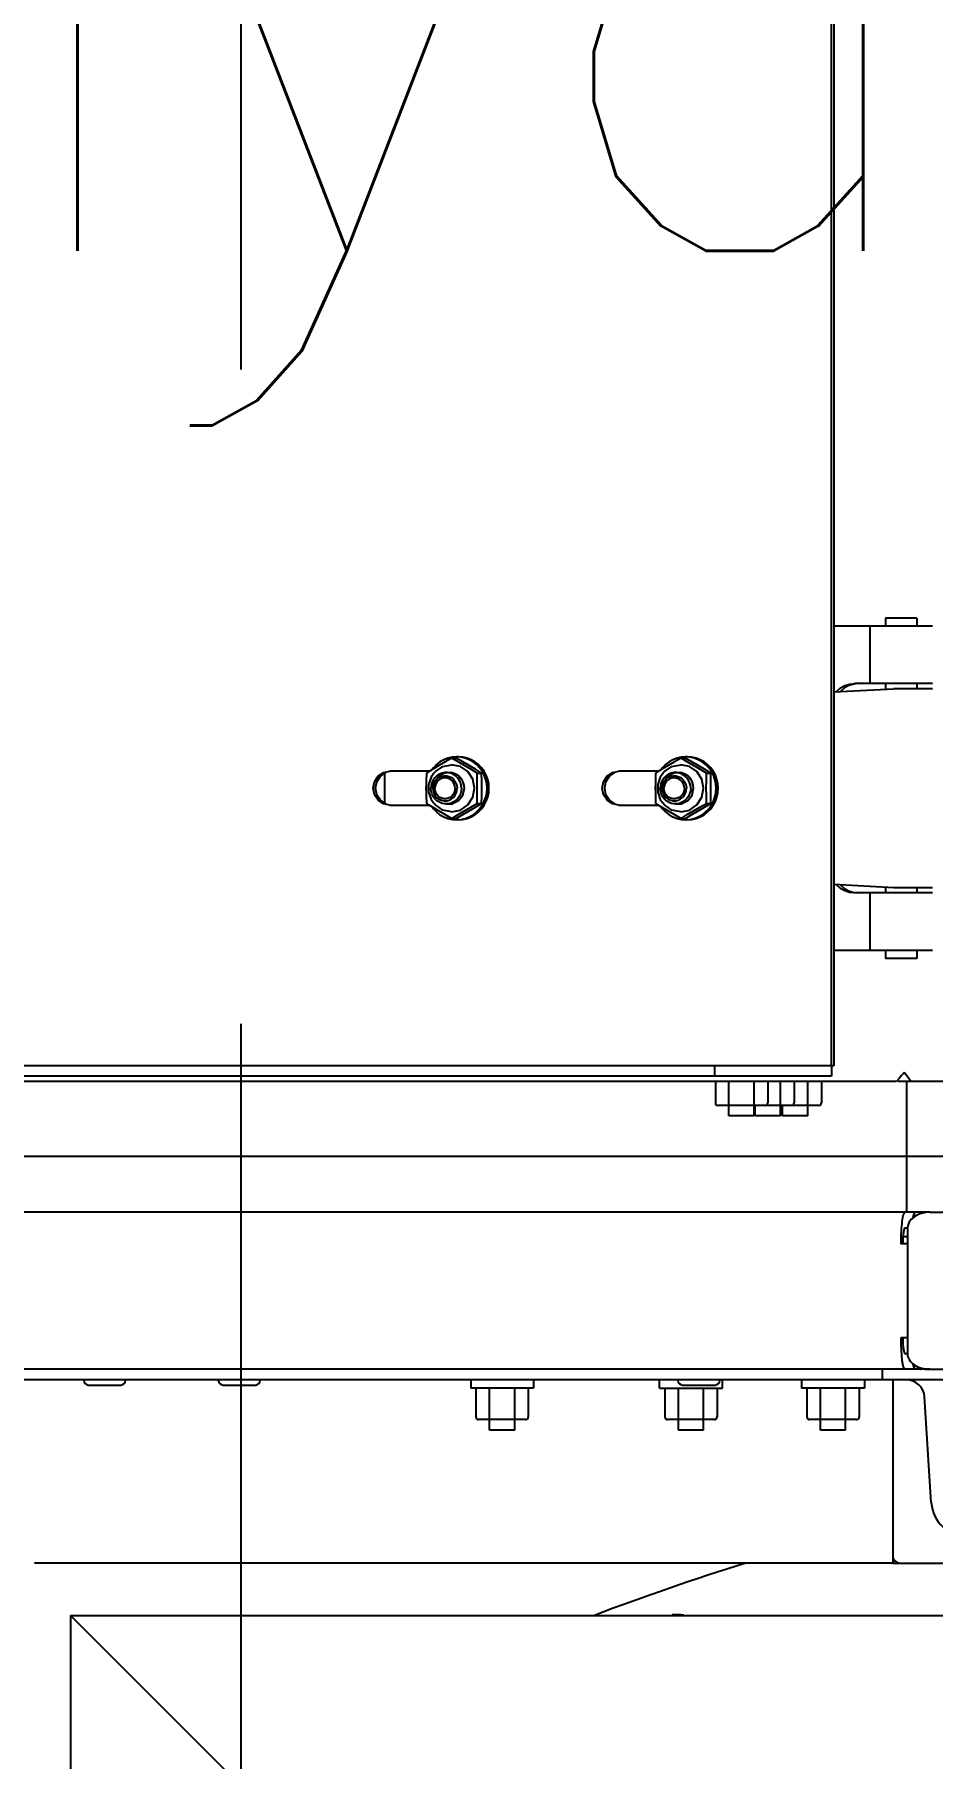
# Model space of a CAD drawing. Extents: x 1551 to 113148, y -1700 to 77018.
# Drawn here: x 13795.6 to 13967.1, y 23458.4 to 23787.8 of the extents above; entities that cross this region are included whole.
import ezdxf

# ---------------------------------------------------------------- set-up
doc = ezdxf.new("R2010")
doc.units = 0
doc.header["$LTSCALE"] = 500
doc.header["$MEASUREMENT"] = 0
doc.linetypes.add('CENTER', pattern=[3, 2.5, -0.25, 0, -0.25])
doc.linetypes.add('DASHED', pattern=[0.75, 0.5, -0.25])
doc.layers.get('0').update_dxf_attribs({"linetype": 'CONTINUOUS'})
doc.styles.add('ROMANS', font='romans', dxfattribs={"height": 100})

# ---------------------------------------------------------------- blocks, each defined once
blk = doc.blocks.new('platform_top')
at = {"linetype": 'Continuous'}
for p, q in [((-9709.52, 2406.68), (-9709.52, 2643.68)), ((-9779.52, 2476.68), (-9709.52, 2406.68)), ((-9709.52, 2406.68), (-10109.52, 2406.68)), ((-9866.52, 2396.68), (-9909.52, 2396.68)), ((-9866.52, 2396.68), (-9702.66, 2396.68)), ((-9866.52, 2395.28), (-9866.52, 2396.68)), ((-9866.52, 2361.68), (-9866.52, 2395.28)), ((-9873.89, 2385.12), (-9872.62, 2364.96)), ((-9860.13, 2363.28), (-9860.13, 2368.78)), ((-9859.63, 2369.28), (-9850.63, 2369.28)), ((-9857.53, 2371.28), (-9852.73, 2371.28)), ((-9857.53, 2371.28), (-9857.53, 2363.28)), ((-9852.73, 2371.28), (-9852.73, 2363.28)), ((-9850.13, 2363.28), (-9850.13, 2368.78)), ((-9833.01, 2363.28), (-9833.01, 2368.78)), ((-9832.51, 2369.28), (-9823.51, 2369.28)), ((-9830.41, 2371.28), (-9825.61, 2371.28)), ((-9830.41, 2371.28), (-9830.41, 2363.28)), ((-9825.61, 2371.28), (-9825.61, 2363.28)), ((-9823.01, 2363.28), (-9823.01, 2368.78)), ((-9796.95, 2363.28), (-9796.95, 2368.78)), ((-9796.45, 2369.28), (-9787.45, 2369.28)), ((-9794.35, 2371.28), (-9789.55, 2371.28)), ((-9794.35, 2371.28), (-9794.35, 2363.28)), ((-9789.55, 2371.28), (-9789.55, 2363.28)), ((-9786.95, 2363.28), (-9786.95, 2368.78)), ((-9933.84, 2361.68), (-9377.6, 2361.68)), ((-9864.52, 2359.68), (-9864.52, 2361.68)), ((-9861.13, 2363.28), (-9849.13, 2363.28)), ((-9861.13, 2361.68), (-9861.13, 2363.28)), ((-9849.13, 2361.68), (-9849.13, 2363.28)), ((-9822.01, 2363.28), (-9834.01, 2363.28)), ((-9834.01, 2363.28), (-9834.01, 2361.68)), ((-9826.42, 2362.68), (-9832.62, 2362.68)), ((-9822.01, 2363.28), (-9822.01, 2361.68)), ((-9797.95, 2363.28), (-9785.95, 2363.28)), ((-9797.95, 2361.68), (-9797.95, 2363.28)), ((-9785.95, 2361.68), (-9785.95, 2363.28)), ((-9738.66, 2362.68), (-9744.86, 2362.68)), ((-9712.96, 2362.68), (-9719.16, 2362.68)), ((-9873.64, 2359.68), (-10601.72, 2359.68)), ((-9873.64, 2359.68), (-9374.75, 2359.68)), ((-9871.79, 2359.65), (-9871.84, 2359.68)), ((-9871.68, 2359.39), (-9871.79, 2359.65)), ((-9868.85, 2356.68), (-9869.35, 2356.68)), ((-9869.35, 2332.68), (-9869.35, 2356.68)), ((-9869.35, 2353.68), (-9868.06, 2353.68)), ((-9869.33, 2335.68), (-9868.06, 2335.68)), ((-9868.5, 2334.28), (-9869.35, 2334.28)), ((-9868.85, 2332.68), (-9869.35, 2332.68)), ((-9873.64, 2329.68), (-10601.72, 2329.68)), ((-9873.64, 2329.68), (-9372.81, 2329.68)), ((-9871.84, 2329.68), (-9871.79, 2329.7)), ((-9869.21, 2329.68), (-9869.21, 2304.68)), ((-9852.91, 2304.68), (-9852.91, 2308.78)), ((-9852.41, 2309.28), (-9833.16, 2309.28)), ((-9850.31, 2311.28), (-9845.51, 2311.28)), ((-9850.31, 2311.28), (-9850.31, 2304.68)), ((-9847.69, 2304.68), (-9847.69, 2308.78)), ((-9845.51, 2311.28), (-9845.51, 2309.28)), ((-9845.09, 2311.28), (-9840.29, 2311.28)), ((-9845.09, 2311.28), (-9845.09, 2304.68)), ((-9842.66, 2304.68), (-9842.66, 2308.78)), ((-9840.29, 2311.28), (-9840.29, 2309.28)), ((-9840.06, 2311.28), (-9835.26, 2311.28)), ((-9840.06, 2311.28), (-9840.06, 2304.68)), ((-9835.26, 2311.28), (-9835.26, 2304.68)), ((-9832.66, 2304.68), (-9832.66, 2308.78)), ((-9979.89, 2304.68), (-9868.2, 2304.68)), ((-9870, 2304.68), (-9869.59, 2304.1)), ((-9869.59, 2304.1), (-9869.15, 2303.52)), ((-9869.15, 2303.52), (-9868.69, 2302.95)), ((-9868.69, 2302.95), (-9868.22, 2303.52)), ((-9868.22, 2303.52), (-9867.74, 2304.1)), ((-9868.2, 2304.68), (-9867.55, 2304.68)), ((-9867.74, 2304.1), (-9867.24, 2304.68)), ((-9867.24, 2304.68), (-9606.2, 2304.68)), ((-9854.83, 2303.68), (-9647.21, 2303.68)), ((-9854.83, 2301.68), (-9854.83, 2303.68)), ((-9832.49, 2301.68), (-9832.49, 2303.68)), ((-9855.3, 2301.68), (-9854.83, 2301.68)), ((-9855.3, 1731.68), (-9855.3, 2301.68)), ((-9854.83, 2301.68), (-9832.49, 2301.68)), ((-9854.83, 2301.68), (-9854.83, 1731.68)), ((-9832.49, 2301.68), (-9601.47, 2301.68)), ((-9874.13, 2279.68), (-9855.3, 2279.68)), ((-9871.13, 2281.18), (-9865.13, 2281.18)), ((-9871.13, 2279.68), (-9871.13, 2281.18)), ((-9865.13, 2279.68), (-9865.13, 2281.18)), ((-9862.13, 2268.68), (-9862.13, 2279.68)), ((-9874.13, 2268.68), (-9859.24, 2268.68)), ((-9874.13, 2267.68), (-9866.72, 2267.68)), ((-9871.13, 2267.68), (-9871.13, 2268.68)), ((-9866.72, 2267.68), (-9855.3, 2267.09)), ((-9865.13, 2267.6), (-9865.13, 2268.68)), ((-9859.08, 2268.58), (-9860.02, 2268.68)), ((-9827.36, 2254.68), (-9826.99, 2254.68)), ((-9826.11, 2254.45), (-9826.94, 2254.45)), ((-9783.61, 2254.68), (-9783.23, 2254.68)), ((-9782.35, 2254.45), (-9783.18, 2254.45)), ((-9830.97, 2251.57), (-9831.8, 2251.57)), ((-9825.03, 2251.68), (-9826.31, 2251.68)), ((-9822.84, 2251.73), (-9822.68, 2251.55)), ((-9814.24, 2251.93), (-9821.85, 2251.93)), ((-9814.24, 2251.93), (-9813.03, 2251.68)), ((-9787.21, 2251.57), (-9788.04, 2251.57)), ((-9781.27, 2251.68), (-9782.55, 2251.68)), ((-9779.09, 2251.73), (-9778.92, 2251.55)), ((-9770.48, 2251.93), (-9778.09, 2251.93)), ((-9770.48, 2251.93), (-9769.27, 2251.68)), ((-9769.49, 2245.85), (-9769.49, 2251.51)), ((-9768.71, 2246.38), (-9769.74, 2245.68)), ((-9830.97, 2245.79), (-9831.8, 2245.79)), ((-9826.11, 2242.9), (-9826.94, 2242.9)), ((-9825.03, 2245.68), (-9826.31, 2245.68)), ((-9826.24, 2245.75), (-9825.03, 2245.75)), ((-9822.84, 2245.62), (-9822.68, 2245.8)), ((-9821.85, 2245.43), (-9814.24, 2245.43)), ((-9813.03, 2245.68), (-9814.24, 2245.43)), ((-9787.21, 2245.79), (-9788.04, 2245.79)), ((-9782.35, 2242.9), (-9783.18, 2242.9)), ((-9781.27, 2245.68), (-9782.55, 2245.68)), ((-9782.48, 2245.75), (-9781.27, 2245.75)), ((-9779.09, 2245.62), (-9778.92, 2245.8)), ((-9778.09, 2245.43), (-9770.48, 2245.43)), ((-9769.27, 2245.68), (-9770.48, 2245.43)), ((-9827.36, 2242.68), (-9826.99, 2242.68)), ((-9783.61, 2242.68), (-9783.23, 2242.68)), ((-9855.3, 2230.27), (-9866.72, 2229.68)), ((-9865.13, 2228.68), (-9865.13, 2229.76)), ((-9874.13, 2229.68), (-9866.72, 2229.68)), ((-9874.13, 2228.68), (-9859.24, 2228.68)), ((-9871.13, 2228.68), (-9871.13, 2229.68)), ((-9862.13, 2217.68), (-9862.13, 2228.68)), ((-9874.13, 2217.68), (-9855.3, 2217.68)), ((-9871.13, 2216.18), (-9871.13, 2217.68)), ((-9865.13, 2216.18), (-9865.13, 2217.68)), ((-9871.13, 2216.18), (-9865.13, 2216.18))]:
    blk.add_line(p, q, dxfattribs=at)
for points in [[(-9871.79, 2329.7), (-9871.68, 2329.97), (-9871.67, 2330.03)], [(-9859.24, 2268.68), (-9858.3, 2268.58), (-9857.39, 2268.3), (-9856.56, 2267.84), (-9855.83, 2267.21), (-9855.75, 2267.11)], [(-9856.56, 2267.16), (-9856.6, 2267.21), (-9857.34, 2267.84), (-9858.17, 2268.3), (-9859.08, 2268.58)], [(-9827.36, 2254.68), (-9828.19, 2254.62), (-9829.01, 2254.44), (-9829.79, 2254.14), (-9830.52, 2253.73), (-9831.18, 2253.21), (-9831.77, 2252.61), (-9832.27, 2251.92), (-9832.67, 2251.17), (-9832.96, 2250.37), (-9833.14, 2249.53), (-9833.2, 2248.68)], [(-9826.99, 2254.68), (-9827.82, 2254.62), (-9828.63, 2254.44), (-9829.41, 2254.14), (-9830.14, 2253.73), (-9830.81, 2253.21), (-9831.4, 2252.61), (-9831.9, 2251.92), (-9832.3, 2251.17), (-9832.59, 2250.37), (-9832.76, 2249.53), (-9832.82, 2248.68)], [(-9826.94, 2254.45), (-9828.19, 2253.72), (-9829.4, 2253.01), (-9830.6, 2252.29), (-9831.8, 2251.57)], [(-9826.11, 2254.45), (-9827.31, 2253.72), (-9828.51, 2253.01), (-9829.72, 2252.29), (-9830.97, 2251.57)], [(-9826.06, 2253.18), (-9827.73, 2252.84), (-9829.15, 2251.86), (-9830.1, 2250.4), (-9830.43, 2248.68), (-9830.1, 2246.96), (-9829.15, 2245.5), (-9827.73, 2244.52), (-9826.06, 2244.18)], [(-9822.28, 2252.19), (-9822.58, 2252.61), (-9823.17, 2253.21), (-9823.84, 2253.73), (-9824.57, 2254.14), (-9825.35, 2254.44), (-9826.16, 2254.62), (-9826.99, 2254.68)], [(-9821.25, 2251.57), (-9822.45, 2252.29), (-9823.65, 2253.01), (-9824.86, 2253.72), (-9826.11, 2254.45)], [(-9826.06, 2253.18), (-9824.38, 2252.84), (-9822.96, 2251.86), (-9822.84, 2251.73)], [(-9783.61, 2254.68), (-9784.44, 2254.62), (-9785.25, 2254.44), (-9786.03, 2254.14), (-9786.76, 2253.73), (-9787.43, 2253.21), (-9788.02, 2252.61), (-9788.51, 2251.92), (-9788.91, 2251.17), (-9789.2, 2250.37), (-9789.38, 2249.53), (-9789.44, 2248.68)], [(-9783.23, 2254.68), (-9784.06, 2254.62), (-9784.88, 2254.44), (-9785.66, 2254.14), (-9786.39, 2253.73), (-9787.05, 2253.21), (-9787.64, 2252.61), (-9788.14, 2251.92), (-9788.54, 2251.17), (-9788.83, 2250.37), (-9789.01, 2249.53), (-9789.07, 2248.68)], [(-9783.18, 2254.45), (-9784.43, 2253.72), (-9785.64, 2253.01), (-9786.84, 2252.29), (-9788.04, 2251.57)], [(-9782.35, 2254.45), (-9783.55, 2253.72), (-9784.75, 2253.01), (-9785.97, 2252.29), (-9787.21, 2251.57)], [(-9782.3, 2253.18), (-9783.97, 2252.84), (-9785.39, 2251.86), (-9786.34, 2250.4), (-9786.68, 2248.68), (-9786.34, 2246.96), (-9785.39, 2245.5), (-9783.97, 2244.52), (-9782.3, 2244.18)], [(-9778.52, 2252.19), (-9778.82, 2252.61), (-9779.41, 2253.21), (-9780.08, 2253.73), (-9780.81, 2254.14), (-9781.59, 2254.44), (-9782.4, 2254.62), (-9783.23, 2254.68)], [(-9777.49, 2251.57), (-9778.69, 2252.29), (-9779.89, 2253.01), (-9781.1, 2253.72), (-9782.35, 2254.45)], [(-9782.3, 2253.18), (-9780.62, 2252.84), (-9779.21, 2251.86), (-9779.09, 2251.73)], [(-9831.8, 2251.57), (-9831.82, 2250.11), (-9831.83, 2248.68), (-9831.82, 2247.25), (-9831.8, 2245.79)], [(-9830.97, 2251.57), (-9830.95, 2250.11), (-9830.94, 2248.68), (-9830.95, 2247.25), (-9830.97, 2245.79)], [(-9825.03, 2251.6), (-9826.24, 2251.6), (-9827.41, 2251.02), (-9828.22, 2249.98), (-9828.51, 2248.68)], [(-9827.95, 2248.68), (-9827.9, 2249.23), (-9827.75, 2249.76), (-9827.51, 2250.26), (-9827.18, 2250.7), (-9826.79, 2251.07), (-9826.33, 2251.36), (-9825.83, 2251.56), (-9825.3, 2251.67), (-9825.03, 2251.68)], [(-9825.14, 2251.05), (-9825.59, 2250.93), (-9826.02, 2250.72), (-9826.39, 2250.43), (-9826.71, 2250.06), (-9826.94, 2249.63), (-9827.08, 2249.17), (-9827.13, 2248.68)], [(-9826.74, 2248.68), (-9826.7, 2249.09), (-9826.57, 2249.49), (-9826.37, 2249.85), (-9826.1, 2250.16), (-9825.77, 2250.41), (-9825.4, 2250.58), (-9825, 2250.67), (-9824.59, 2250.67), (-9824.19, 2250.58), (-9823.82, 2250.41), (-9823.49, 2250.16), (-9823.22, 2249.85), (-9823.02, 2249.49), (-9822.89, 2249.09), (-9822.85, 2248.68)], [(-9822.46, 2248.68), (-9822.51, 2249.19), (-9822.67, 2249.68), (-9822.93, 2250.12), (-9823.27, 2250.5), (-9823.68, 2250.79), (-9824.14, 2250.98), (-9824.63, 2251.07), (-9825.14, 2251.05)], [(-9825.03, 2251.68), (-9824.76, 2251.67), (-9824.23, 2251.56), (-9823.73, 2251.36), (-9823.27, 2251.07), (-9822.87, 2250.7), (-9822.55, 2250.26), (-9822.31, 2249.76), (-9822.16, 2249.23), (-9822.11, 2248.68)], [(-9822.68, 2245.81), (-9822.14, 2246.56), (-9821.65, 2247.94), (-9821.65, 2249.42), (-9822.14, 2250.81), (-9822.68, 2251.55)], [(-9821.25, 2245.79), (-9821.22, 2247.25), (-9821.21, 2248.68), (-9821.22, 2250.11), (-9821.25, 2251.57)], [(-9821.16, 2248.68), (-9821.21, 2249.53), (-9821.22, 2249.56)], [(-9813.49, 2251.68), (-9812.47, 2250.98), (-9811.78, 2249.92), (-9811.54, 2248.68), (-9811.78, 2247.43), (-9812.47, 2246.38), (-9813.49, 2245.68)], [(-9813.03, 2251.68), (-9812, 2250.98), (-9811.32, 2249.92), (-9811.08, 2248.68), (-9811.32, 2247.43), (-9812, 2246.38), (-9813.03, 2245.68)], [(-9788.04, 2251.57), (-9788.07, 2250.11), (-9788.07, 2248.68), (-9788.07, 2247.25), (-9788.04, 2245.79)], [(-9787.21, 2251.57), (-9787.19, 2250.11), (-9787.18, 2248.68), (-9787.19, 2247.25), (-9787.21, 2245.79)], [(-9781.27, 2251.6), (-9782.48, 2251.6), (-9783.65, 2251.02), (-9784.46, 2249.98), (-9784.75, 2248.68)], [(-9784.19, 2248.68), (-9784.14, 2249.23), (-9783.99, 2249.76), (-9783.75, 2250.26), (-9783.43, 2250.7), (-9783.03, 2251.07), (-9782.57, 2251.36), (-9782.07, 2251.56), (-9781.54, 2251.67), (-9781.27, 2251.68)], [(-9781.38, 2251.05), (-9781.84, 2250.93), (-9782.26, 2250.72), (-9782.64, 2250.43), (-9782.95, 2250.06), (-9783.18, 2249.63), (-9783.32, 2249.17), (-9783.37, 2248.68)], [(-9782.98, 2248.68), (-9782.94, 2249.09), (-9782.82, 2249.49), (-9782.61, 2249.85), (-9782.34, 2250.16), (-9782.01, 2250.41), (-9781.64, 2250.58), (-9781.24, 2250.67), (-9780.84, 2250.67), (-9780.44, 2250.58), (-9780.07, 2250.41), (-9779.74, 2250.16), (-9779.47, 2249.85), (-9779.26, 2249.49), (-9779.14, 2249.09), (-9779.09, 2248.68)], [(-9778.71, 2248.68), (-9778.76, 2249.19), (-9778.92, 2249.68), (-9779.17, 2250.12), (-9779.51, 2250.5), (-9779.92, 2250.79), (-9780.39, 2250.98), (-9780.88, 2251.07), (-9781.38, 2251.05)], [(-9781.27, 2251.68), (-9781, 2251.67), (-9780.47, 2251.56), (-9779.97, 2251.36), (-9779.51, 2251.07), (-9779.12, 2250.7), (-9778.79, 2250.26), (-9778.55, 2249.76), (-9778.4, 2249.23), (-9778.36, 2248.68)], [(-9778.92, 2245.81), (-9778.38, 2246.56), (-9777.89, 2247.94), (-9777.89, 2249.42), (-9778.39, 2250.81), (-9778.92, 2251.55)], [(-9777.49, 2245.79), (-9777.47, 2247.25), (-9777.46, 2248.68), (-9777.47, 2250.11), (-9777.49, 2251.57)], [(-9777.4, 2248.68), (-9777.46, 2249.53), (-9777.46, 2249.56)], [(-9769.74, 2251.68), (-9768.71, 2250.98), (-9768.03, 2249.92), (-9767.79, 2248.68), (-9768.03, 2247.43), (-9768.71, 2246.38)], [(-9769.27, 2251.68), (-9768.25, 2250.98), (-9767.56, 2249.92), (-9767.32, 2248.68), (-9767.56, 2247.43), (-9768.25, 2246.38), (-9769.27, 2245.68)], [(-9833.2, 2248.68), (-9833.14, 2247.82), (-9832.96, 2246.99), (-9832.67, 2246.19), (-9832.27, 2245.43), (-9831.77, 2244.75), (-9831.18, 2244.14), (-9830.52, 2243.63), (-9829.79, 2243.22), (-9829.01, 2242.92), (-9828.19, 2242.74), (-9827.36, 2242.68)], [(-9832.82, 2248.68), (-9832.76, 2247.82), (-9832.59, 2246.99), (-9832.3, 2246.19), (-9831.9, 2245.43), (-9831.4, 2244.75), (-9830.81, 2244.14), (-9830.14, 2243.63), (-9829.41, 2243.22), (-9828.63, 2242.92), (-9827.82, 2242.74), (-9826.99, 2242.68)], [(-9828.51, 2248.68), (-9828.22, 2247.38), (-9827.41, 2246.33), (-9826.24, 2245.75)], [(-9828.51, 2248.68), (-9828.45, 2248.1), (-9828.29, 2247.54), (-9828.02, 2247.02), (-9827.65, 2246.56), (-9827.21, 2246.19), (-9826.71, 2245.91), (-9826.17, 2245.74), (-9825.59, 2245.68), (-9825.02, 2245.74), (-9824.48, 2245.9), (-9823.97, 2246.18), (-9823.53, 2246.56), (-9823.17, 2247.01), (-9822.9, 2247.53), (-9822.73, 2248.09), (-9822.67, 2248.68)], [(-9827.95, 2248.68), (-9827.9, 2248.13), (-9827.75, 2247.59), (-9827.51, 2247.1), (-9827.18, 2246.66), (-9826.79, 2246.28), (-9826.33, 2245.99), (-9825.83, 2245.79), (-9825.3, 2245.69), (-9825.03, 2245.68)], [(-9825.14, 2246.3), (-9825.59, 2246.42), (-9826.02, 2246.63), (-9826.39, 2246.93), (-9826.71, 2247.3), (-9826.94, 2247.73), (-9827.08, 2248.19), (-9827.13, 2248.68)], [(-9826.74, 2248.68), (-9826.7, 2248.26), (-9826.57, 2247.86), (-9826.37, 2247.5), (-9826.1, 2247.19), (-9825.77, 2246.95), (-9825.4, 2246.78), (-9825, 2246.69), (-9824.59, 2246.69), (-9824.19, 2246.78), (-9823.82, 2246.95), (-9823.49, 2247.19), (-9823.22, 2247.5), (-9823.02, 2247.86), (-9822.89, 2248.26), (-9822.85, 2248.68)], [(-9822.46, 2248.68), (-9822.51, 2248.17), (-9822.67, 2247.68), (-9822.93, 2247.24), (-9823.27, 2246.86), (-9823.68, 2246.57), (-9824.14, 2246.37), (-9824.63, 2246.28), (-9825.14, 2246.3)], [(-9825.03, 2245.68), (-9824.76, 2245.69), (-9824.23, 2245.79), (-9823.73, 2245.99), (-9823.27, 2246.28), (-9822.87, 2246.66), (-9822.55, 2247.1), (-9822.31, 2247.59), (-9822.16, 2248.13), (-9822.11, 2248.68)], [(-9821.22, 2247.8), (-9821.21, 2247.82), (-9821.16, 2248.68)], [(-9789.44, 2248.68), (-9789.38, 2247.82), (-9789.2, 2246.99), (-9788.91, 2246.19), (-9788.51, 2245.43), (-9788.02, 2244.75), (-9787.43, 2244.14), (-9786.76, 2243.63), (-9786.03, 2243.22), (-9785.25, 2242.92), (-9784.44, 2242.74), (-9783.61, 2242.68)], [(-9789.07, 2248.68), (-9789.01, 2247.82), (-9788.83, 2246.99), (-9788.54, 2246.19), (-9788.14, 2245.43), (-9787.64, 2244.75), (-9787.05, 2244.14), (-9786.39, 2243.63), (-9785.66, 2243.22), (-9784.88, 2242.92), (-9784.06, 2242.74), (-9783.23, 2242.68)], [(-9784.75, 2248.68), (-9784.69, 2248.1), (-9784.53, 2247.54), (-9784.26, 2247.02), (-9783.9, 2246.56), (-9783.46, 2246.19), (-9782.95, 2245.91), (-9782.41, 2245.74), (-9781.83, 2245.68), (-9781.27, 2245.74), (-9780.72, 2245.9), (-9780.22, 2246.18), (-9779.77, 2246.56), (-9779.41, 2247.01), (-9779.14, 2247.53), (-9778.97, 2248.09), (-9778.92, 2248.68)], [(-9784.75, 2248.68), (-9784.46, 2247.38), (-9783.65, 2246.33), (-9782.48, 2245.75)], [(-9784.19, 2248.68), (-9784.14, 2248.13), (-9783.99, 2247.59), (-9783.75, 2247.1), (-9783.43, 2246.66), (-9783.03, 2246.28), (-9782.57, 2245.99), (-9782.07, 2245.79), (-9781.54, 2245.69), (-9781.27, 2245.68)], [(-9781.38, 2246.3), (-9781.84, 2246.42), (-9782.26, 2246.63), (-9782.64, 2246.93), (-9782.95, 2247.3), (-9783.18, 2247.73), (-9783.32, 2248.19), (-9783.37, 2248.68)], [(-9782.98, 2248.68), (-9782.94, 2248.26), (-9782.82, 2247.86), (-9782.61, 2247.5), (-9782.34, 2247.19), (-9782.01, 2246.95), (-9781.64, 2246.78), (-9781.24, 2246.69), (-9780.84, 2246.69), (-9780.44, 2246.78), (-9780.07, 2246.95), (-9779.74, 2247.19), (-9779.47, 2247.5), (-9779.26, 2247.86), (-9779.14, 2248.26), (-9779.09, 2248.68)], [(-9778.71, 2248.68), (-9778.76, 2248.17), (-9778.92, 2247.68), (-9779.17, 2247.24), (-9779.51, 2246.86), (-9779.92, 2246.57), (-9780.39, 2246.37), (-9780.88, 2246.28), (-9781.38, 2246.3)], [(-9781.27, 2245.68), (-9781, 2245.69), (-9780.47, 2245.79), (-9779.97, 2245.99), (-9779.51, 2246.28), (-9779.12, 2246.66), (-9778.79, 2247.1), (-9778.55, 2247.59), (-9778.4, 2248.13), (-9778.36, 2248.68)], [(-9777.46, 2247.8), (-9777.46, 2247.82), (-9777.4, 2248.68)], [(-9831.8, 2245.79), (-9830.6, 2245.06), (-9829.4, 2244.35), (-9828.19, 2243.63), (-9826.94, 2242.9)], [(-9830.97, 2245.79), (-9829.72, 2245.06), (-9828.51, 2244.35), (-9827.31, 2243.63), (-9826.11, 2242.9)], [(-9826.99, 2242.68), (-9826.16, 2242.74), (-9825.35, 2242.92), (-9824.57, 2243.22), (-9823.84, 2243.63), (-9823.17, 2244.14), (-9822.58, 2244.75), (-9822.28, 2245.17)], [(-9826.11, 2242.9), (-9824.86, 2243.63), (-9823.64, 2244.35), (-9822.45, 2245.06), (-9821.25, 2245.79)], [(-9822.84, 2245.62), (-9822.96, 2245.5), (-9824.38, 2244.52), (-9826.06, 2244.18)], [(-9788.04, 2245.79), (-9786.84, 2245.06), (-9785.64, 2244.35), (-9784.43, 2243.63), (-9783.18, 2242.9)], [(-9787.21, 2245.79), (-9785.96, 2245.06), (-9784.75, 2244.35), (-9783.55, 2243.63), (-9782.35, 2242.9)], [(-9783.23, 2242.68), (-9782.4, 2242.74), (-9781.59, 2242.92), (-9780.81, 2243.22), (-9780.08, 2243.63), (-9779.41, 2244.14), (-9778.82, 2244.75), (-9778.52, 2245.17)], [(-9782.35, 2242.9), (-9781.1, 2243.63), (-9779.89, 2244.35), (-9778.69, 2245.06), (-9777.49, 2245.79)], [(-9779.09, 2245.62), (-9779.21, 2245.5), (-9780.62, 2244.52), (-9782.3, 2244.18)], [(-9860.02, 2228.68), (-9859.08, 2228.77), (-9858.17, 2229.06), (-9857.34, 2229.52), (-9856.6, 2230.14), (-9856.56, 2230.2)], [(-9855.75, 2230.24), (-9855.83, 2230.14), (-9856.56, 2229.52), (-9857.39, 2229.06), (-9858.3, 2228.77), (-9859.24, 2228.68)]]:
    blk.add_lwpolyline(points, dxfattribs=at)
for centre, radius, start, end in [((-9992.04, 2886.68), 513.5, 287.4011, 290.8106), ((-9825.31, 2428.58), 22, 266.5843, 272.3379), ((-9867.92, 2395.28), 1.4, 0, 90), ((-9880.88, 2384.68), 7, 3.6, 90), ((-9859.63, 2368.78), 0.5, 90, 180), ((-9850.63, 2368.78), 0.5, 0, 90), ((-9832.51, 2368.78), 0.5, 90, 180), ((-9823.51, 2368.78), 0.5, 0, 90), ((-9796.45, 2368.78), 0.5, 90, 180), ((-9787.45, 2368.78), 0.5, 0, 90), ((-9869.13, 2365.18), 3.5, 183.6, 270), ((-9832.62, 2361.78), 0.9, 90, 180), ((-9826.42, 2361.78), 0.9, 0, 90), ((-9744.86, 2361.78), 0.9, 90, 180), ((-9738.66, 2361.78), 0.9, 0, 90), ((-9719.16, 2361.78), 0.9, 90, 180), ((-9712.96, 2361.78), 0.9, 0, 90), ((-9852.41, 2308.78), 0.5, 90, 180), ((-9847.19, 2308.78), 0.5, 90, 180), ((-9842.16, 2308.78), 0.5, 90, 180), ((-9833.16, 2308.78), 0.5, 0, 90)]:
    blk.add_arc(centre, radius, start, end, dxfattribs=at)
for centre, major_axis, ratio, start_param, end_param in [((-9873.64, 2356.68), (4.28, 0), 0.700208, 6.283185, 7.853982), ((-9870.83, 2353.68), (0, 6), 0.131652, -0.575825, 0), ((-9868.85, 2353.68), (0, 6), 0.131652, -1.570796, 0), ((-9868.85, 2353.68), (0, 3), 0.131652, -1.570796, 0), ((-9868.85, 2335.68), (0, 3), 0.131652, -3.141593, -1.570796), ((-9868.85, 2335.68), (0, 6), 0.131652, -3.141593, -1.570796), ((-9873.64, 2332.68), (4.28, 0), 0.700208, 4.712389, 6.283185), ((-9870.83, 2335.68), (0, 6), 0.131652, -3.141593, -2.565767)]:
    blk.add_ellipse(centre, major_axis=major_axis, ratio=ratio, start_param=start_param, end_param=end_param, dxfattribs=at)

msp = doc.modelspace()

# ---------------------------------------------------------------- linework, layer by layer
at = {"linetype": 'DASHED'}
msp.add_line((13835.105, 21848.758), (13835.105, 31448.758), dxfattribs=at)
msp.add_lwpolyline([(13654.882, 23573.396), (13654.882, 24123.396), (14494.882, 24123.396), (14494.882, 23573.396), (13654.882, 23573.396)])

# ---------------------------------------------------------------- block references
at = {"linetype": 'CENTER', "rotation": 180}
msp.add_blockref('platform_top', (4092.981, 25892.444), dxfattribs=at)

# ---------------------------------------------------------------- texts
at = {"insert": (13726.716, 24013.119), "char_height": 100, "width": 821.25223, "attachment_point": 1, "style": 'ROMANS'}
msp.add_mtext('Locker\\PHydraulic', dxfattribs=at)

doc.saveas('drawing.dxf')
